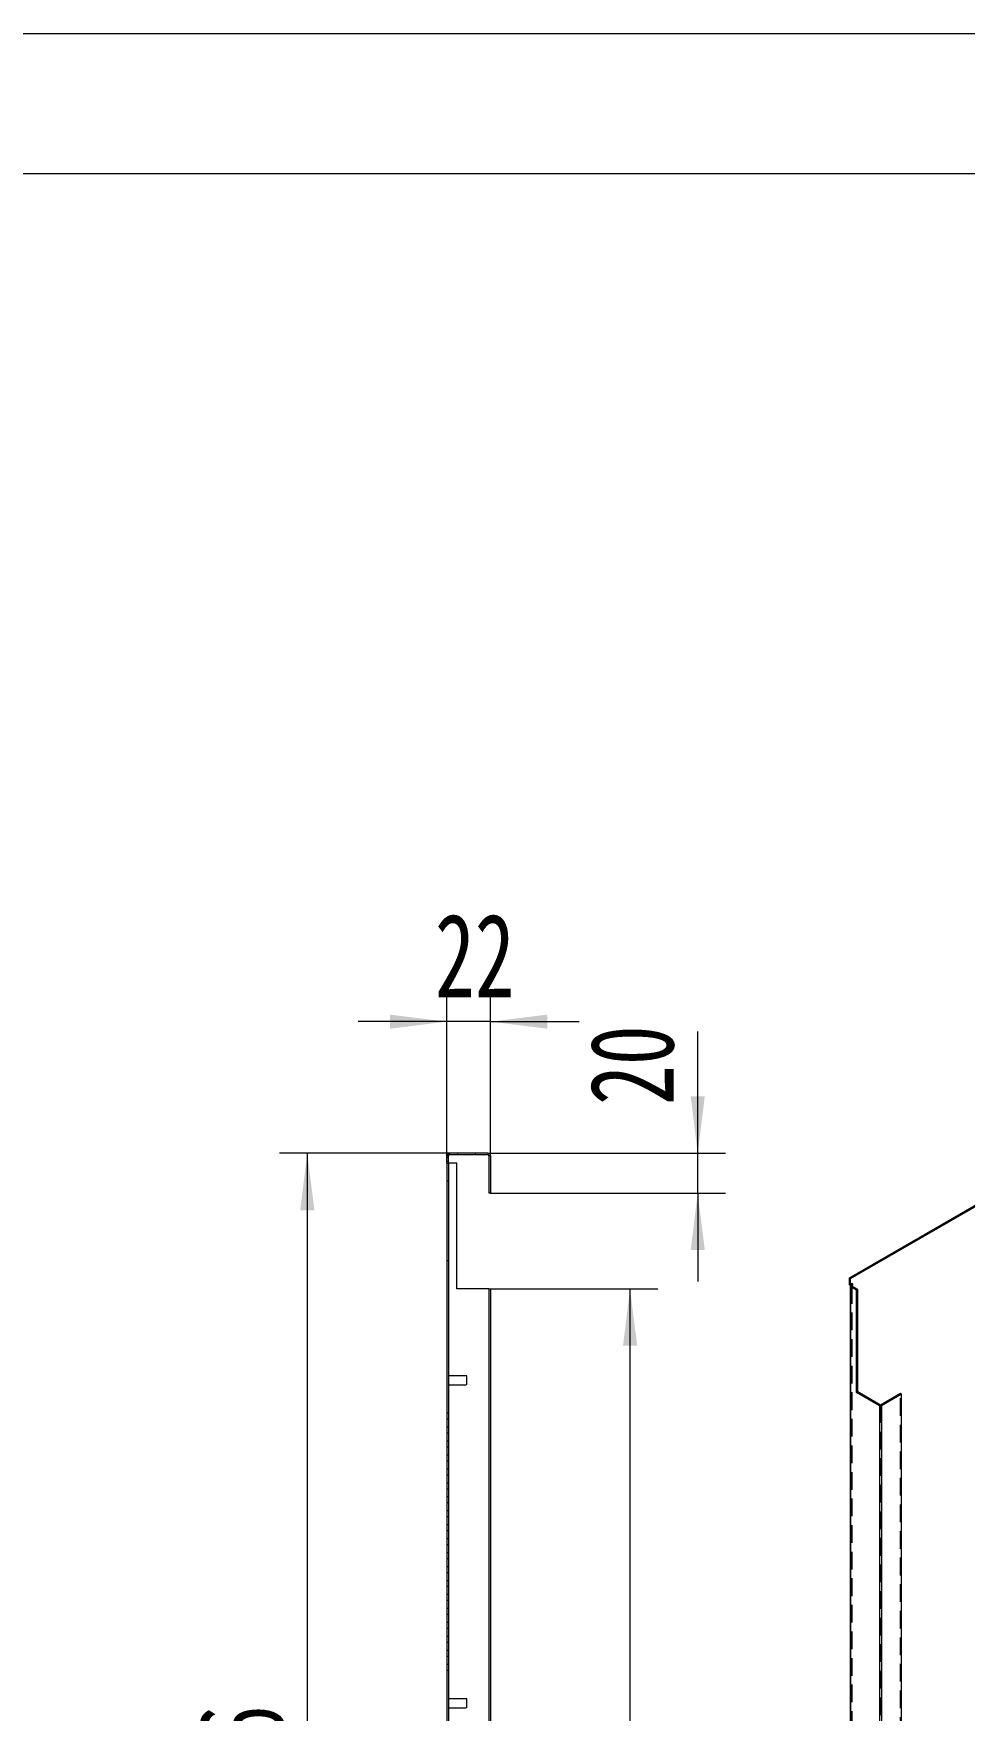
# Model space of a CAD drawing. Header units: millimetres. Extents: x 1 to 4201, y 2 to 2972.
# Drawn here: x 2423 to 3090, y 1770 to 2972 of the extents above; entities that cross this region are included whole.
import ezdxf

# ---------------------------------------------------------------- set-up
doc = ezdxf.new("R2010")
doc.units = ezdxf.units.MM
doc.header["$LTSCALE"] = 10
doc.linetypes.add('HIDDEN', pattern=[1.905, 1.27, -0.635])
doc.layers.add('A-TITLEBLOCK', color=7, linetype='Continuous', lineweight=15)
doc.styles.add('SLDTEXTSTYLE1', font='TXT', dxfattribs={"width": 0.7})
doc.dimstyles.new('SLDDIMSTYLE0', dxfattribs={"dimtxt": 60, "dimasz": 40.8, "dimexe": 0, "dimexo": 0.0625, "dimgap": 15, "dimtad": 2, "dimlfac": 0.7, "dimrnd": 1e-09, "dimzin": 12, "dimdsep": 46, "dimtxsty": 'SLDTEXTSTYLE1', "dimsah": 1, "dimcen": 0.09, "dimadec": 0, "dimazin": 3, "dimtfac": 1, "dimtmove": 0, "dimatfit": 0, "dimfxl": 0, "dimfrac": 2, "dimtolj": 1, "dimtzin": 12, "dimarcsym": 0})
doc.dimstyles.new('SLDDIMSTYLE1', dxfattribs={"dimtxt": 60, "dimasz": 40.8, "dimexe": 0, "dimexo": 0.0625, "dimgap": 15, "dimtad": 2, "dimlfac": 0.7, "dimrnd": 1e-09, "dimzin": 12, "dimdsep": 46, "dimtxsty": 'SLDTEXTSTYLE1', "dimsah": 1, "dimcen": 0.09, "dimadec": 0, "dimazin": 3, "dimtfac": 1, "dimtofl": 0, "dimtmove": 0, "dimatfit": 3, "dimfxl": 0, "dimfrac": 2, "dimtolj": 1, "dimtzin": 12, "dimarcsym": 0})

# ---------------------------------------------------------------- blocks, each defined once
blk = doc.blocks.new('_D_42')
at = {"layer": 'A-TITLEBLOCK'}
for p, q in [((2898.7, 2169.4), (2898.7, 2256.7)), ((2748.4, 2169.4), (2918.7, 2169.4)), ((2898.7, 2140.9), (2898.7, 2169.4)), ((2750.2, 2140.9), (2918.7, 2140.9)), ((2898.7, 2140.9), (2898.7, 2077.4))]:
    blk.add_line(p, q, dxfattribs=at)
for points in [[(2898.7, 2169.4), (2903.8, 2210.2), (2893.7, 2210.2)], [(2898.7, 2140.9), (2893.7, 2100.1), (2903.8, 2100.1)]]:
    blk.add_solid(points, dxfattribs=at)
at = {"layer": 'A-TITLEBLOCK', "insert": (2821.4, 2204), "char_height": 60, "attachment_point": 1, "rotation": 90, "style": 'SLDTEXTSTYLE1'}
blk.add_mtext('20', dxfattribs=at)
blk = doc.blocks.new('_D_43')
at = {"layer": 'A-TITLEBLOCK'}
for p, q in [((2718.8, 2169.4), (2718.8, 2283.8)), ((2750.2, 2167.6), (2750.2, 2283.8)), ((2718.8, 2263.8), (2655.3, 2263.8)), ((2750.2, 2263.8), (2718.8, 2263.8)), ((2750.2, 2263.8), (2813.7, 2263.8))]:
    blk.add_line(p, q, dxfattribs=at)
for points in [[(2718.8, 2263.8), (2678, 2268.8), (2678, 2258.7)], [(2750.2, 2263.8), (2791, 2258.7), (2791, 2268.8)]]:
    blk.add_solid(points, dxfattribs=at)
at = {"layer": 'A-TITLEBLOCK', "insert": (2710.3, 2341.1), "char_height": 60, "attachment_point": 1, "style": 'SLDTEXTSTYLE1'}
blk.add_mtext('22', dxfattribs=at)
blk = doc.blocks.new('_D_44')
at = {"layer": 'A-TITLEBLOCK'}
for p, q in [((2720.6, 2169.4), (2598.8, 2169.4)), ((2618.8, 2169.4), (2618.8, 1232.3)), ((2718.8, 1232.3), (2598.8, 1232.3))]:
    blk.add_line(p, q, dxfattribs=at)
for points in [[(2618.8, 2169.4), (2613.7, 2128.6), (2623.9, 2128.6)], [(2618.8, 1232.3), (2623.9, 1273.1), (2613.7, 1273.1)]]:
    blk.add_solid(points, dxfattribs=at)
at = {"layer": 'A-TITLEBLOCK', "insert": (2541.4, 1687.9), "char_height": 60, "attachment_point": 1, "rotation": 90, "style": 'SLDTEXTSTYLE1'}
blk.add_mtext('656', dxfattribs=at)
blk = doc.blocks.new('_D_48')
at = {"layer": 'A-TITLEBLOCK'}
for p, q in [((2750.2, 2072.3), (2870.2, 2072.3)), ((2850.2, 1329.4), (2850.2, 2072.3)), ((2750.2, 1329.4), (2870.2, 1329.4))]:
    blk.add_line(p, q, dxfattribs=at)
for points in [[(2850.2, 2072.3), (2845.1, 2031.5), (2855.3, 2031.5)], [(2850.2, 1329.4), (2855.3, 1370.2), (2845.1, 1370.2)]]:
    blk.add_solid(points, dxfattribs=at)
at = {"layer": 'A-TITLEBLOCK', "insert": (2772.9, 1666.9), "char_height": 60, "attachment_point": 1, "rotation": 90, "style": 'SLDTEXTSTYLE1'}
blk.add_mtext('520', dxfattribs=at)

msp = doc.modelspace()

# ---------------------------------------------------------------- linework, layer by layer
at = {"color": 7, "linetype": 'Continuous', "lineweight": 15}
for p, q in [((2719.924, 2169.43), (2718.781, 2169.43)), ((2718.781, 2163.43), (2718.781, 2169.43)), ((2719.924, 2163.43), (2719.924, 2169.43)), ((2720.638, 2169.43), (2720.638, 2168.287)), ((2748.353, 2169.43), (2720.638, 2169.43)), ((2748.353, 2168.287), (2720.638, 2168.287)), ((2748.353, 2169.43), (2748.353, 2168.287)), ((2750.21, 2167.573), (2749.067, 2167.573)), ((2749.067, 2167.573), (2749.067, 2140.858)), ((2750.21, 2167.573), (2750.21, 2140.858)), ((2719.924, 2163.43), (2718.781, 2163.43)), ((2718.781, 2162.287), (2718.781, 2163.43)), ((2718.781, 2162.287), (2719.924, 2162.287)), ((2718.781, 2162.287), (2718.781, 1239.43)), ((2719.924, 2162.287), (2719.924, 2163.43)), ((2719.924, 2162.287), (2719.924, 1239.43)), ((2725.924, 2162.287), (2719.924, 2162.287)), ((2725.924, 2072.287), (2725.924, 2162.287)), ((2750.21, 2140.858), (2749.067, 2140.858)), ((3007.523, 2080.081), (3107.73, 2137.93)), ((3008.331, 2079.615), (3108.538, 2137.463)), ((3008.331, 2079.615), (3007.523, 2080.081)), ((3007.523, 2075.182), (3007.523, 2080.081)), ((2749.067, 2072.287), (2725.924, 2072.287)), ((2749.067, 2072.287), (2749.067, 1329.43)), ((2749.067, 2072.287), (2750.21, 2072.287)), ((2750.21, 2072.287), (2750.21, 1329.43)), ((3008.331, 2074.715), (3007.523, 2075.182)), ((3007.996, 2074.249), (3007.996, 1320.698)), ((3008.331, 2074.715), (3008.331, 2079.615)), ((3009.947, 2075.648), (3008.331, 2074.715)), ((3008.331, 2074.715), (3009.139, 2075.182)), ((3008.331, 2074.715), (3009.139, 2074.249)), ((3008.331, 2073.782), (3009.139, 2074.249)), ((3008.331, 2073.782), (3008.331, 1320.232)), ((3012.573, 2071.333), (3008.331, 2073.782)), ((3009.947, 2074.715), (3009.139, 2075.182)), ((3009.139, 2075.182), (3009.139, 2075.182)), ((3009.139, 2074.249), (3009.947, 2074.715)), ((3013.381, 2071.8), (3009.139, 2074.249)), ((3009.947, 2074.715), (3009.947, 2075.648)), ((3012.573, 2071.333), (3013.381, 2071.8)), ((3012.573, 1997.844), (3012.573, 2071.333)), ((3013.381, 1998.311), (3013.381, 2071.8)), ((3012.573, 1997.844), (3013.381, 1998.311)), ((3028.938, 1988.397), (3012.573, 1997.844)), ((3029.746, 1988.864), (3013.381, 1998.311)), ((3044.09, 1997.145), (3029.746, 1988.864)), ((3044.898, 1996.678), (3030.554, 1988.397)), ((3044.898, 1996.678), (3044.09, 1997.145)), ((3044.898, 1390.105), (3044.898, 1996.678)), ((3028.938, 1988.397), (3029.746, 1988.864)), ((3028.938, 1988.397), (3028.938, 1381.824)), ((3030.554, 1988.397), (3029.746, 1988.864)), ((3030.554, 1988.397), (3030.554, 1381.824))]:
    msp.add_line(p, q, dxfattribs=at)
at = {"color": 7, "linetype": 'HIDDEN', "lineweight": 0}
for p, q in [((2718.781, 2167.573), (2719.924, 2167.573)), ((2718.781, 2166.43), (2719.924, 2166.43)), ((2726.638, 2168.287), (2726.638, 2169.43)), ((2739.495, 2168.287), (2739.495, 2169.43)), ((2719.924, 2149.43), (2718.781, 2149.43)), ((2719.924, 2092.287), (2718.781, 2092.287)), ((3009.139, 2076.115), (3007.523, 2075.182)), ((3008.331, 2074.715), (3008.331, 2073.782)), ((3009.947, 2075.648), (3009.139, 2076.115)), ((3009.139, 2075.182), (3009.139, 2076.115)), ((3009.139, 2074.249), (3009.139, 1320.698)), ((2733.067, 2009.787), (2719.924, 2009.787)), ((2733.067, 2006.573), (2733.067, 2009.787)), ((2719.924, 2003.358), (2733.067, 2003.358)), ((2733.067, 2003.358), (2733.067, 2006.573)), ((3044.09, 1390.571), (3044.09, 1997.145)), ((3029.746, 1988.864), (3029.746, 1382.291)), ((2719.924, 1983.001), (2718.781, 1983.001)), ((2719.924, 1978.716), (2718.781, 1978.716)), ((2719.924, 1973.001), (2718.781, 1973.001)), ((2719.924, 1968.716), (2718.781, 1968.716)), ((2719.924, 1963.001), (2718.781, 1963.001)), ((2719.924, 1958.716), (2718.781, 1958.716)), ((2719.924, 1953.001), (2718.781, 1953.001)), ((2719.924, 1948.716), (2718.781, 1948.716)), ((2719.924, 1943.001), (2718.781, 1943.001)), ((2719.924, 1938.716), (2718.781, 1938.716)), ((2719.924, 1933.001), (2718.781, 1933.001)), ((2719.924, 1928.716), (2718.781, 1928.716)), ((2719.924, 1923.001), (2718.781, 1923.001)), ((2719.924, 1918.716), (2718.781, 1918.716)), ((2719.924, 1913.001), (2718.781, 1913.001)), ((2719.924, 1908.716), (2718.781, 1908.716)), ((2719.924, 1903.001), (2718.781, 1903.001)), ((2719.924, 1898.716), (2718.781, 1898.716)), ((2719.924, 1893.001), (2718.781, 1893.001)), ((2719.924, 1888.716), (2718.781, 1888.716)), ((2719.924, 1883.001), (2718.781, 1883.001)), ((2719.924, 1878.716), (2718.781, 1878.716)), ((2719.924, 1873.001), (2718.781, 1873.001)), ((2719.924, 1868.716), (2718.781, 1868.716)), ((2719.924, 1863.001), (2718.781, 1863.001)), ((2719.924, 1858.716), (2718.781, 1858.716)), ((2719.924, 1853.001), (2718.781, 1853.001)), ((2719.924, 1848.716), (2718.781, 1848.716)), ((2719.924, 1843.001), (2718.781, 1843.001)), ((2719.924, 1838.716), (2718.781, 1838.716)), ((2719.924, 1833.001), (2718.781, 1833.001)), ((2719.924, 1828.716), (2718.781, 1828.716)), ((2719.924, 1823.001), (2718.781, 1823.001)), ((2719.924, 1818.716), (2718.781, 1818.716)), ((2719.924, 1813.001), (2718.781, 1813.001)), ((2719.924, 1808.716), (2718.781, 1808.716)), ((2719.924, 1803.001), (2718.781, 1803.001)), ((2719.924, 1798.716), (2718.781, 1798.716)), ((2733.067, 1778.358), (2719.924, 1778.358)), ((2719.924, 1771.93), (2733.067, 1771.93)), ((2733.067, 1775.144), (2733.067, 1778.358)), ((2733.067, 1771.93), (2733.067, 1775.144))]:
    msp.add_line(p, q, dxfattribs=at)
msp.add_arc((2720.638, 2167.573), 1.857, 112.619865, 180, dxfattribs=at)
at = {"color": 7, "linetype": 'Continuous', "lineweight": 15}
for centre, radius, start, end in [((2720.638, 2167.573), 1.857, 90, 112.619865), ((2720.638, 2167.573), 0.714, 90, 180), ((2748.353, 2167.573), 1.857, 0, 90), ((2748.353, 2167.573), 0.714, 0, 90), ((3008.508, 2074.249), 0.499, 110.783421, 249.216579), ((3029.746, 1989.957), 1.757, 242.609672, 297.390328)]:
    msp.add_arc(centre, radius, start, end, dxfattribs=at)
at = {"layer": 'A-TITLEBLOCK', "linetype": 'Continuous'}
for p, q in [((0.788, 2972.148), (4200.788, 2972.148)), ((250.634, 2871.753), (4100.634, 2871.753))]:
    msp.add_line(p, q, dxfattribs=at)

# ---------------------------------------------------------------- dimensions: what is measured, and where the dimension line sits
at = {"layer": 'A-TITLEBLOCK'}
dim = msp.add_linear_dim(base=(2718.781, 2263.769), p1=(2750.21, 2167.573), p2=(2718.781, 2169.43), dimstyle='SLDDIMSTYLE0', dxfattribs=at)
dim.commit()
dim.dimension.update_dxf_attribs({"geometry": '_D_43', "text_midpoint": (2736.612, 2263.769), "dimtype": 160})
for base, p1, p2, dimstyle, picture, middle in [((2898.733, 2169.43), (2750.21, 2140.858), (2748.353, 2169.43), 'SLDDIMSTYLE0', '_D_42', (2898.733, 2230.34)), ((2618.781, 1232.287), (2720.638, 2169.43), (2718.781, 1232.287), 'SLDDIMSTYLE1', '_D_44', (2618.781, 1727.274)), ((2850.21, 2072.287), (2750.21, 1329.43), (2750.21, 2072.287), 'SLDDIMSTYLE1', '_D_48', (2850.21, 1706.383))]:
    dim = msp.add_linear_dim(base=base, p1=p1, p2=p2, angle=90, dimstyle=dimstyle, dxfattribs=at)
    dim.commit()
    dim.dimension.update_dxf_attribs({"geometry": picture, "text_midpoint": middle, "dimtype": 160})

doc.saveas('drawing.dxf')
